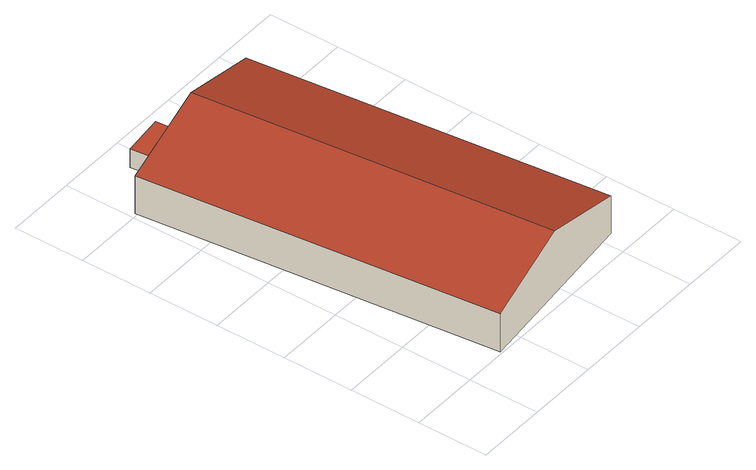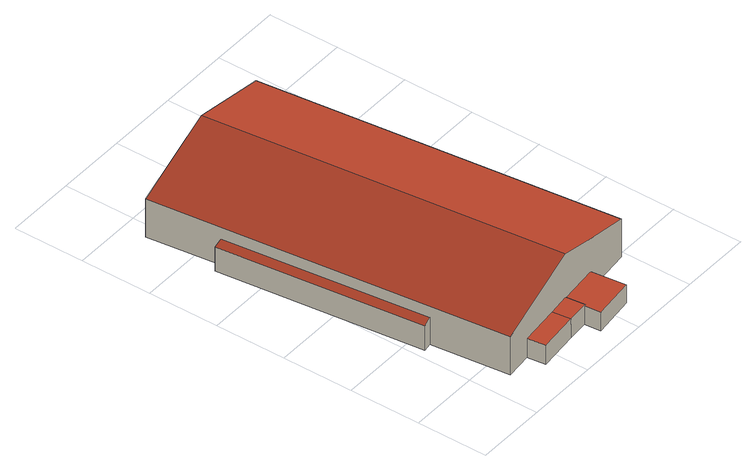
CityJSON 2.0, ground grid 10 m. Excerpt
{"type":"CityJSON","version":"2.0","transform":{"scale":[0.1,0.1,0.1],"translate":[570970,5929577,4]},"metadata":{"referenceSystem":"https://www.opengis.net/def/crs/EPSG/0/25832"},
"CityObjects":{
"building1":{"type":"Building","attributes":{"Grundfläche 2D":"1380.999855","Grundhöhe NN":"4.852"},"geometry":[{"type":"Solid","lod":"3","boundaries":[[[[0,1,2,3,4]],[[3,5,6,4]],[[7,8,9,10]],[[8,7,11,12]],[[13,14,15,16]],[[17,18,19,20,21,22]],[[9,8,12,17,22,23,24,1,0,4,6,25,26]],[[2,1,24,27]],[[5,3,2,27,28]],[[16,15,29,25,6,5,28,30]],[[10,9,26,31]],[[7,10,31,32]],[[18,11,7,32,33,19]],[[11,18,17,12]],[[13,16,30,34]],[[14,13,34,35]],[[15,14,35,29]],[[20,19,33,36]],[[21,20,36,37]],[[22,21,37,23]],[[37,36,33,32,31,26,25,29,35,34,30,28,27,24,23]]]],"semantics":{"surfaces":[{"type":"RoofSurface"},{"type":"WallSurface"},{"type":"GroundSurface"}],"values":[[0,0,0,0,0,0,1,1,1,1,1,1,1,1,1,1,1,1,1,1,2]]}}]}
},
"vertices":[
[79,512,87],[8,504,67],[64,3,67],[191,18,104],[136,518,104],[319,32,67],[263,532,67],[165,548,38],[168,522,38],[225,528,38],[222,554,38],[133,545,38],[136,518,38],[320,136,46],[288,424,47],[275,422,50],[307,135,49],[136,518,37],[133,545,37],[135,545,37],[133,568,37],[73,561,37],[79,512,37],[79,512,9],[8,504,9],[263,532,9],[225,528,9],[64,3,9],[319,32,9],[275,422,9],[307,135,9],[222,554,9],[165,548,9],[135,545,9],[320,136,9],[288,424,9],[133,568,9],[73,561,9]
]}
